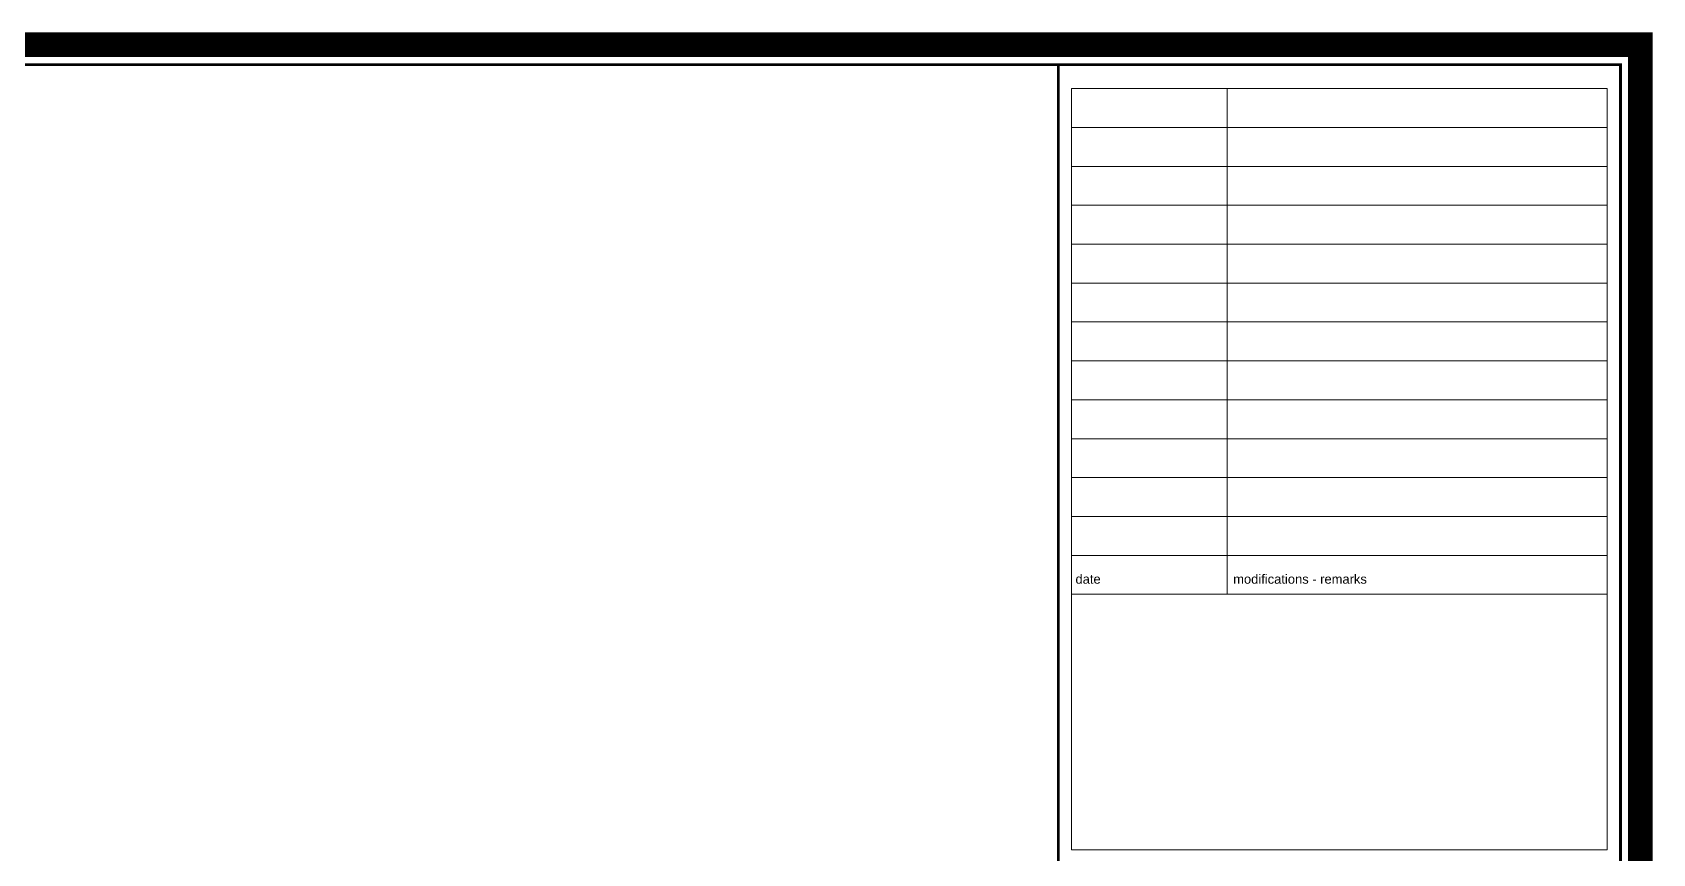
# Model space of a CAD drawing. Header units: millimetres. Extents: x 54215 to 67697, y 23496 to 56611.
# Drawn here: x 60349.1 to 60840.7, y 31158 to 31407.1 of the extents above; entities that cross this region are included whole.
import ezdxf

# ---------------------------------------------------------------- set-up
doc = ezdxf.new("R2010")
doc.units = ezdxf.units.MM
doc.layers.add('no3_lejand', color=255, linetype='Continuous', lineweight=13)
doc.styles.add('AT-ARIAL', font='arial.ttf')

msp = doc.modelspace()

# ---------------------------------------------------------------- linework, layer by layer
at = {"layer": 'no3_lejand', "color": 250}
for p, q in [((60711.625, 31390.042), (60711.625, 31236.641)), ((60664.396, 31378.242), (60826.956, 31378.242)), ((60664.396, 31366.442), (60826.956, 31366.442)), ((60664.396, 31354.642), (60826.956, 31354.642)), ((60664.396, 31342.842), (60826.956, 31342.842)), ((60664.396, 31331.042), (60826.956, 31331.042)), ((60664.396, 31319.242), (60826.956, 31319.242)), ((60664.396, 31307.441), (60826.956, 31307.441)), ((60664.396, 31295.641), (60826.956, 31295.641)), ((60664.396, 31283.841), (60826.956, 31283.841)), ((60664.396, 31272.041), (60826.956, 31272.041)), ((60664.396, 31260.241), (60826.956, 31260.241)), ((60664.396, 31248.441), (60826.956, 31248.441)), ((60664.396, 31236.641), (60826.956, 31236.641))]:
    msp.add_line(p, q, dxfattribs=at)
at = {"layer": 'no3_lejand', "color": 1, "const_width": 7.466}
msp.add_lwpolyline([(60836.991, 30823.333), (58588.765, 30823.333), (58588.765, 31403.333), (60836.991, 31403.333), (60836.991, 31087.714, -0.4142136), (60826.956, 31077.679), (60675.434, 31077.679, 0.4142136), (60671.42, 31073.666), (60671.42, 30976.131, 0.4142136), (60675.434, 30972.117), (60826.956, 30972.117, -0.4142136), (60836.991, 30962.082), (60836.991, 30823.333)], format="xyb", dxfattribs=at)
at = {"layer": 'no3_lejand', "color": 252, "const_width": 0.854}
msp.add_lwpolyline([(60830.97, 31087.714, -0.4142136), (60826.956, 31083.7), (60675.434, 31083.7, 0.4142136), (60665.399, 31073.666), (60665.399, 30976.131, 0.4142136), (60675.434, 30966.096), (60826.956, 30966.096, -0.4142136), (60830.97, 30962.082), (60830.97, 30829.354), (58594.786, 30829.354), (58594.786, 31397.313), (60830.97, 31397.313), (60830.97, 31087.714)], format="xyb", dxfattribs=at)
msp.add_lwpolyline([(60660.382, 30829.354), (60660.382, 31397.313)], dxfattribs=at)
at = {"layer": 'no3_lejand', "color": 250}
msp.add_lwpolyline([(60826.956, 31236.641), (60664.396, 31236.641), (60664.396, 31390.042), (60826.956, 31390.042)], close=True, dxfattribs=at)
msp.add_lwpolyline([(60664.396, 31236.641), (60664.396, 31159.095), (60826.956, 31159.095), (60826.956, 31236.641)], dxfattribs=at)

# ---------------------------------------------------------------- texts
at = {"layer": 'no3_lejand', "color": 252, "attachment_point": 1, "style": 'AT-ARIAL'}
for s, insert, char_height, width in [('date', (60665.594, 31242.666), 2.8097, 11.29718), ('modifications - remarks', (60713.45, 31242.666), 2.80969, 59.99468)]:
    msp.add_mtext(s, dxfattribs=dict(at, insert=insert, char_height=char_height, width=width))

doc.saveas('drawing.dxf')
